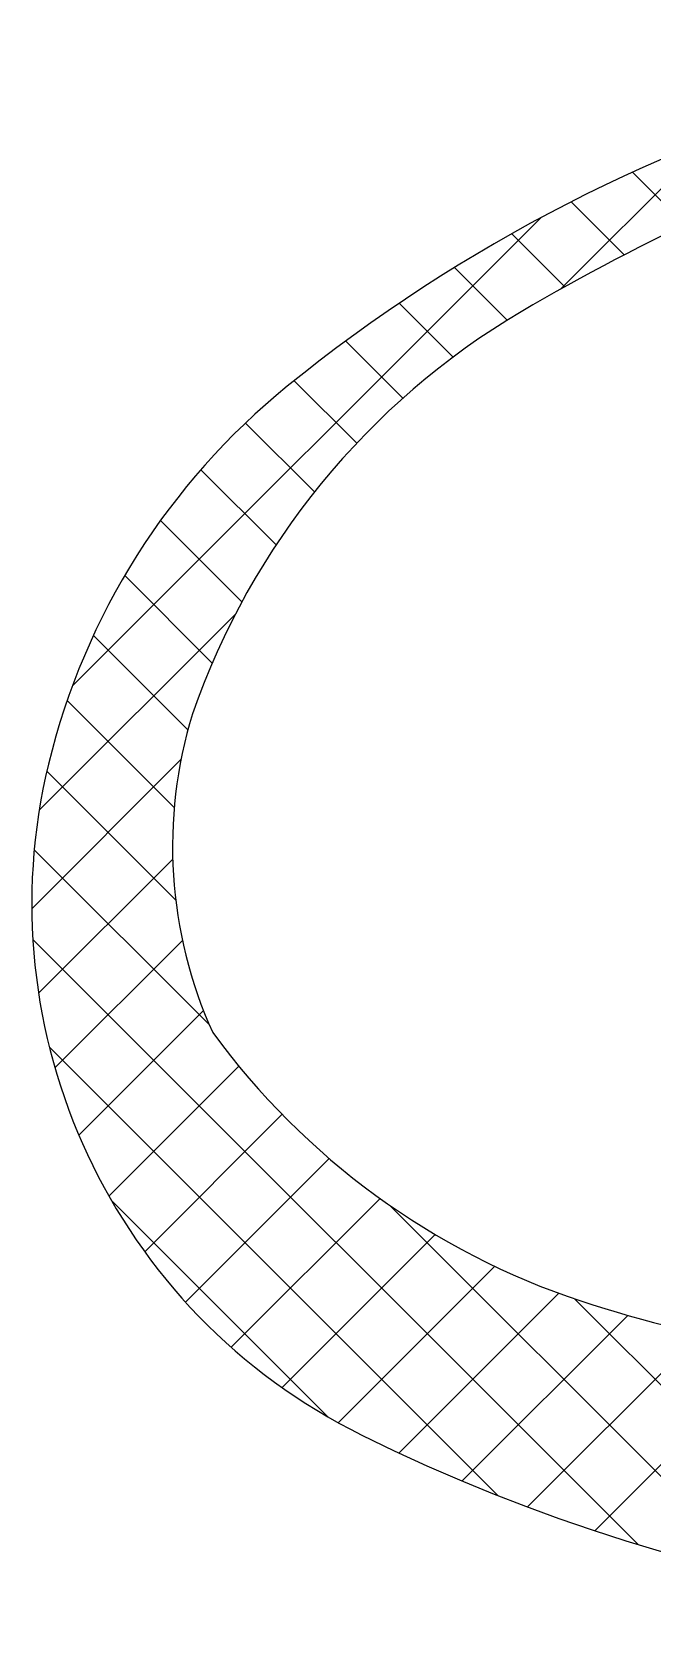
# Model space of a CAD drawing. Header units: millimetres. Extents: x 591771 to 1936534, y -622016 to 355666.
# Drawn here: x 755780 to 756379, y -48561 to -47026 of the extents above; entities that cross this region are included whole.
import ezdxf

# ---------------------------------------------------------------- set-up
doc = ezdxf.new("R2010")
doc.units = ezdxf.units.MM
doc.header["$LTSCALE"] = 80
doc.layers.add('0GPS-\\M+5CFFB\\M+5BBF0\\M+5CBA8\\M+5B9DC', color=1, linetype='Continuous')
doc.layers.add('AXIS', color=3, linetype='Continuous')

# ---------------------------------------------------------------- blocks, each defined once
blk = doc.blocks.new('A$C7A821879')
at = {"color": 165}
for p, q in [((2454.4, 3680.6), (2599.4, 3825.6)), ((2574.7, 3742.9), (2524, 3793.6)), ((2515.9, 3713.7), (2464.7, 3764.9)), ((1983.2, 3297.5), (2435.4, 3749.6)), ((2458.6, 3683), (2407.4, 3734.2)), ((2402.9, 3650.7), (2352.1, 3701.6)), ((2350.7, 3615), (2298.6, 3667)), ((2302.3, 3575.4), (2247.1, 3630.5)), ((2257.7, 3532), (2197.4, 3592.2)), ((2216.8, 3484.8), (2150.3, 3551.3)), ((2179.8, 3433.8), (2107.3, 3506.3)), ((2146.8, 3378.8), (2068.4, 3457.3)), ((2118.1, 3319.5), (2033.7, 3404)), ((1951.2, 3177.4), (2140.4, 3366.6)), ((2094.7, 3255), (2003.5, 3346.2)), ((2081.5, 3180.1), (1978.2, 3283.4)), ((1944, 3082.3), (2088, 3226.3)), ((2083, 3090.6), (1958.5, 3215.1)), ((2115.4, 2970.2), (1946.4, 3139.2)), ((1950.6, 3000.8), (2080.1, 3130.3)), ((2529, 2468.7), (1945.1, 3052.6)), ((1966.4, 2928.6), (2089.5, 3051.7)), ((1989.4, 2863.7), (2109.8, 2984)), ((2393.8, 2515.8), (1961, 2948.6)), ((2018.5, 2804.7), (2144, 2930.2)), ((2053, 2751.2), (2185.6, 2883.9)), ((2092.4, 2702.6), (2231, 2841.3)), ((2230.1, 2591.5), (2020.7, 2800.9)), ((2136.6, 2658.9), (2280.3, 2802.5)), ((2648.7, 2436.9), (2289.8, 2795.9)), ((2185.7, 2619.9), (2333.5, 2767.8)), ((2239.8, 2586), (2390.9, 2737.1)), ((2298.6, 2556.8), (2452.8, 2711.1)), ((2757.9, 2415.7), (2467.9, 2705.7)), ((2359.6, 2529.8), (2519.4, 2689.6)), ((2422.5, 2504.8), (2589.7, 2671.9)), ((2487.6, 2481.8), (2664, 2658.2))]:
    blk.add_line(p, q, dxfattribs=at)
at = {"layer": 'AXIS', "color": 165}
for centre, radius, start, end in [((3484.1, 1840.3), 2108.8, 97.8903, 120.416), ((3169, 2381.5), 1552.4, 105.1905, 129.064), ((2787.3, 3032), 728.3, 120.6103, 160.8806), ((2616, 3062.9), 674.9, 129.064, 166.3566), ((2516, 3142.5), 436.1, 162.923, 204.3313), ((2516.3, 3087.1), 572.3, 166.3566, 243.701), ((2702, 3389.4), 722.7, 216.1769, 251.6141), ((3035.8, 4138.3), 1744.9, 243.701, 314.3622), ((2831.9, 3780.2), 1134.4, 251.6141, 271.3335)]:
    blk.add_arc(centre, radius, start, end, dxfattribs=at)

msp = doc.modelspace()

# ---------------------------------------------------------------- block references
at = {"layer": '0GPS-\\M+5CFFB\\M+5BBF0\\M+5CBA8\\M+5B9DC', "ltscale": 10}
msp.add_blockref('A$C7A821879', (753836.3, -50954.8), dxfattribs=at)

doc.saveas('drawing.dxf')
